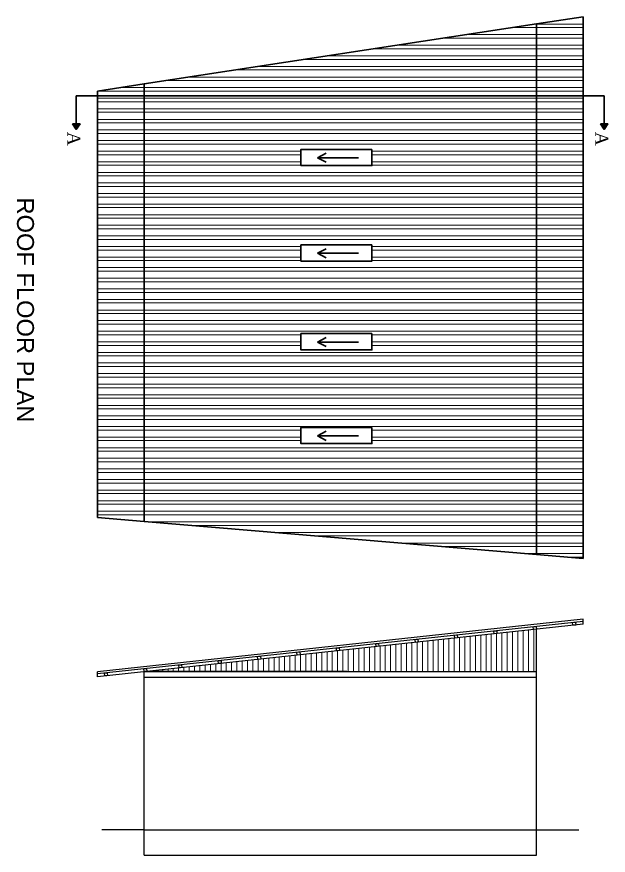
# Model space of a CAD drawing. Header units: inches. Extents: x 45643 to 78083, y -17830 to -3084.
# Drawn here: x 52914 to 53333, y -14649 to -14055 of the extents above; entities that cross this region are included whole.
import ezdxf

# ---------------------------------------------------------------- set-up
doc = ezdxf.new("R2010")
doc.units = ezdxf.units.IN
doc.header["$MEASUREMENT"] = 0
for name, color, linetype, lineweight in [('DIM_LINE', 165, 'Continuous', 15), ('ELEVATION', 6, 'Continuous', 30), ('steps', 253, 'Continuous', 20)]:
    doc.layers.add(name, color=color, linetype=linetype, lineweight=lineweight)
doc.layers.add('PDF_Text', color=7, linetype='Continuous')
doc.styles.add('PDF Arial', font='arial.ttf')
doc.styles.get("Standard").update_dxf_attribs({"font": 'times.ttf'})
pattern_1 = [(360, (67247.8664, 45159.89), (1e-15, 7.5), []), (360, (67250.3664, 45157.39), (1e-15, 7.5), [])]

msp = doc.modelspace()

# ---------------------------------------------------------------- hatches: boundary and pattern name
at = {"layer": 'DIM_LINE'}
h = msp.add_hatch(dxfattribs=at)
h.set_pattern_fill('ANSI32', color=256, scale=20, angle=-45)
h.set_pattern_definition(pattern_1)
h.paths.add_polyline_path([(53314.89, -14110.85), (53314.89, -14054.94), (53281.89, -14059.99), (53281.89, -14110.85)])
h = msp.add_hatch(dxfattribs=at)
h.set_pattern_fill('ANSI32', color=256, scale=20, angle=-45)
h.set_pattern_definition(pattern_1)
h.paths.add_polyline_path([(53281.89, -14110.85), (53281.89, -14059.99), (53004.37, -14102.48), (53004.37, -14110.85)])
h = msp.add_hatch(dxfattribs=at)
h.set_pattern_fill('ANSI32', color=256, scale=20, angle=-45)
h.set_pattern_definition(pattern_1)
h.paths.add_polyline_path([(53004.37, -14110.85), (53004.37, -14102.48), (52971.37, -14107.53), (52971.37, -14110.85)])
h = msp.add_hatch(dxfattribs=at)
h.set_pattern_fill('ANSI32', color=256, scale=20, angle=-45)
h.set_pattern_definition(pattern_1)
h.paths.add_polyline_path([(53004.37, -14412.38), (53004.37, -14110.85), (52971.37, -14110.85), (52971.39, -14409.6)])
h = msp.add_hatch(dxfattribs=at)
h.set_pattern_fill('ANSI32', color=256, scale=20, angle=-45)
h.set_pattern_definition(pattern_1)
h.paths.add_polyline_path([(53281.89, -14110.85), (53004.37, -14110.85), (53004.37, -14412.38), (53281.89, -14435.76)])
h.paths.add_polyline_path([(53165.58, -14227.97), (53115.33, -14227.97), (53115.33, -14216.51), (53165.58, -14216.51)], flags=16)
h.paths.add_polyline_path([(53165.58, -14279.34), (53165.58, -14290.81), (53115.33, -14290.81), (53115.33, -14279.34)], flags=16)
h.paths.add_polyline_path([(53165.58, -14160.3), (53115.33, -14160.3), (53115.33, -14148.84), (53165.58, -14148.84)], flags=16)
h.paths.add_polyline_path([(53165.58, -14345.73), (53165.58, -14357.19), (53115.33, -14357.19), (53115.33, -14345.73)], flags=16)
h = msp.add_hatch(dxfattribs=at)
h.set_pattern_fill('ANSI32', color=256, scale=20, angle=-45)
h.set_pattern_definition(pattern_1)
h.paths.add_polyline_path([(53314.89, -14438.54), (53314.89, -14110.85), (53281.89, -14110.85), (53281.89, -14435.76)])
at = {"layer": 'ELEVATION'}
h = msp.add_hatch(dxfattribs=at)
h.set_pattern_fill('ANSI31', color=256, angle=-90)
h.set_pattern_definition([(315, (66874.34883, 44555.1774), (0.08838834765, 0.08838834765), [])])
h.paths.add_polyline_path([(52956.37, -14134.85), (52959.03, -14130.81), (52953.71, -14130.81)])
h = msp.add_hatch(dxfattribs=at)
h.set_pattern_fill('ANSI31', color=256, angle=-90)
h.set_pattern_definition([(315, (67247.86645, 44555.1774), (0.08838834765, 0.08838834765), [])])
h.paths.add_polyline_path([(53329.89, -14134.85), (53332.55, -14130.81), (53327.22, -14130.81)])
at = {"layer": 'steps', "ltscale": 0.3}
h = msp.add_hatch(dxfattribs=at)
h.set_pattern_fill('ANSI31', scale=30, angle=45)
h.paths.add_polyline_path([(53281.89, -14488.66), (53004.37, -14518.66), (53147.87, -14518.66), (53281.89, -14518.66)])

# ---------------------------------------------------------------- linework, layer by layer
for p, q in [((53314.89, -14481.58), (52971.37, -14518.71)), ((53314.89, -14483.09), (52971.37, -14520.22)), ((53314.89, -14485.1), (52971.37, -14522.23)), ((53314.89, -14485.1), (53314.89, -14481.58)), ((53281.89, -14518.66), (53281.89, -14488.66)), ((52971.37, -14522.23), (52971.37, -14518.71)), ((53004.37, -14518.66), (53281.89, -14518.66)), ((53004.37, -14630.66), (53004.37, -14518.66)), ((53147.87, -14518.66), (53004.37, -14518.66)), ((53281.89, -14630.66), (53281.89, -14518.66)), ((53004.37, -14522.66), (53281.89, -14522.66)), ((53004.37, -14630.66), (52974.37, -14630.66)), ((53004.37, -14630.66), (53281.89, -14630.66)), ((53004.37, -14648.66), (53004.37, -14630.66)), ((53281.89, -14630.66), (53311.89, -14630.66)), ((53281.89, -14648.66), (53281.89, -14630.66)), ((53004.37, -14648.66), (53281.89, -14648.66))]:
    msp.add_line(p, q)
for points in [[(53281.89, -14488.66), (53279.9, -14488.88), (53279.68, -14486.89), (53281.67, -14486.68)], [(53309.75, -14485.65), (53307.76, -14485.87), (53307.55, -14483.88), (53309.54, -14483.66)], [(53226.16, -14494.69), (53224.17, -14494.9), (53223.95, -14492.92), (53225.94, -14492.7)], [(53254.02, -14491.68), (53252.03, -14491.89), (53251.82, -14489.9), (53253.81, -14489.69)], [(53198.29, -14497.7), (53196.3, -14497.92), (53196.09, -14495.93), (53198.08, -14495.71)], [(53142.56, -14503.73), (53140.57, -14503.94), (53140.36, -14501.95), (53142.35, -14501.74)], [(53170.43, -14500.71), (53168.44, -14500.93), (53168.22, -14498.94), (53170.21, -14498.73)], [(53086.83, -14509.75), (53084.84, -14509.97), (53084.63, -14507.98), (53086.61, -14507.76)], [(53114.69, -14506.74), (53112.71, -14506.95), (53112.49, -14504.96), (53114.48, -14504.75)], [(53006.36, -14518.45), (53004.37, -14518.66), (53004.15, -14516.68), (53006.14, -14516.46)], [(53031.1, -14515.78), (53029.11, -14515.99), (53028.9, -14514), (53030.88, -14513.79)], [(53058.96, -14512.76), (53056.98, -14512.98), (53056.76, -14510.99), (53058.75, -14510.77)], [(52978.49, -14521.46), (52976.5, -14521.68), (52976.29, -14519.69), (52978.28, -14519.47)]]:
    msp.add_lwpolyline(points, close=True)
at = {"layer": 'ELEVATION'}
for p, q in [((53281.89, -14059.99), (53314.89, -14054.94)), ((53314.89, -14438.54), (53314.89, -14054.94)), ((52971.37, -14107.53), (53004.37, -14102.48)), ((53329.89, -14110.85), (52956.37, -14110.85)), ((52956.37, -14110.85), (52956.37, -14130.81)), ((52971.37, -14107.53), (52971.37, -14409.6)), ((53329.89, -14110.85), (53329.89, -14130.81)), ((52956.37, -14134.85), (52953.71, -14130.81)), ((52959.03, -14130.81), (52953.71, -14130.81)), ((52956.37, -14134.85), (52959.03, -14130.81)), ((53329.89, -14134.85), (53327.22, -14130.81)), ((53332.55, -14130.81), (53327.22, -14130.81)), ((53329.89, -14134.85), (53332.55, -14130.81)), ((53126.97, -14154.78), (53133.2, -14151.56)), ((53156.11, -14154.78), (53126.97, -14154.78)), ((53126.97, -14154.78), (53133.2, -14158)), ((53126.97, -14222.45), (53133.2, -14219.23)), ((53156.11, -14222.45), (53126.97, -14222.45)), ((53126.97, -14222.45), (53133.2, -14225.67)), ((53126.97, -14285.29), (53133.2, -14282.07)), ((53156.11, -14285.29), (53126.97, -14285.29)), ((53126.97, -14285.29), (53133.2, -14288.5)), ((53126.97, -14351.67), (53133.2, -14348.45)), ((53156.11, -14351.67), (53126.97, -14351.67)), ((53126.97, -14351.67), (53133.2, -14354.88)), ((52971.37, -14409.6), (53004.37, -14412.38)), ((53281.89, -14435.76), (53314.89, -14438.54))]:
    msp.add_line(p, q, dxfattribs=at)
for points in [[(53004.37, -14412.38), (53281.89, -14435.76), (53281.89, -14059.99), (53004.37, -14102.48)], [(53165.58, -14148.84), (53165.58, -14160.3), (53115.33, -14160.3), (53115.33, -14148.84)], [(53165.58, -14216.51), (53165.58, -14227.97), (53115.33, -14227.97), (53115.33, -14216.51)], [(53165.58, -14279.34), (53165.58, -14290.81), (53115.33, -14290.81), (53115.33, -14279.34)], [(53165.58, -14345.73), (53165.58, -14357.19), (53115.33, -14357.19), (53115.33, -14345.73)]]:
    msp.add_lwpolyline(points, close=True, dxfattribs=at)

# ---------------------------------------------------------------- texts
at = {"char_height": 9, "width": 10.8456, "attachment_point": 1, "rotation": 270}
for insert in [(52959.13, -14136.42), (53332.64, -14136.42)]:
    msp.add_mtext('A', dxfattribs=dict(at, insert=insert))
at = {"layer": 'PDF_Text', "insert": (52914.25, -14182.92), "char_height": 12, "attachment_point": 7, "rotation": 270, "style": 'PDF Arial'}
msp.add_mtext('ROOF FLOOR PLAN', dxfattribs=at)

doc.saveas('drawing.dxf')
